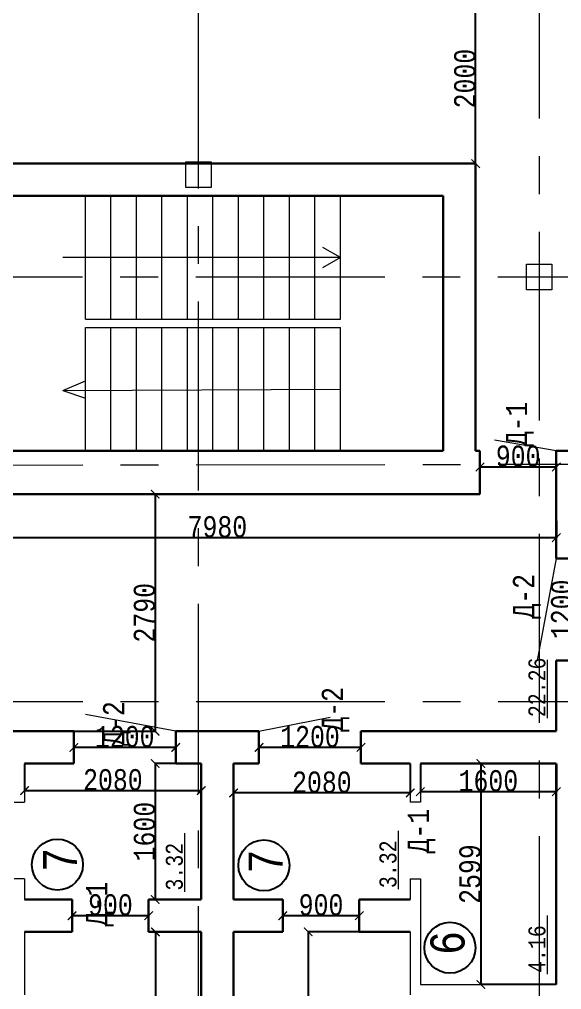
# Model space of a CAD drawing. Header units: millimetres. Extents: x -689206 to 4969298, y -1019800 to 703299.
# Drawn here: x -400600 to -394218, y -450244 to -438827 of the extents above; entities that cross this region are included whole.
import ezdxf

# ---------------------------------------------------------------- set-up
doc = ezdxf.new("R2010")
doc.units = ezdxf.units.MM
doc.linetypes.add('осеваяX2', pattern=[101.6, 63.5, -12.7, 12.7, -12.7])
doc.layers.add('РАЗМЕРЫ', color=7, linetype='Continuous', lineweight=9)
doc.layers.add('стены', color=7, linetype='Continuous', lineweight=20)
doc.layers.add('четотам', color=7, linetype='Continuous')
doc.styles.add('Аннотативный', font='isocteur.ttf', dxfattribs={"width": 0.7, "height": 250})
doc.dimstyles.new('Аннотативный', dxfattribs={"dimscale": 0, "dimtxt": 250, "dimasz": 100, "dimexe": 1.25, "dimexo": 0.625, "dimtad": 1, "dimdec": 0, "dimtxsty": 'Аннотативный', "dimblk": 'ARCHTICK', "dimcen": 2.5, "dimadec": 0, "dimazin": 0, "dimtfac": 1, "dimtdec": 0, "dimtmove": 0, "dimatfit": 3, "dimfxl": 1, "dimarcsym": 0})

# ---------------------------------------------------------------- blocks, each defined once
blk = doc.blocks.new('_ArchTick')
at = {"color": 0, "linetype": 'ByBlock', "const_width": 0.15}
blk.add_lwpolyline([(-0.5, -0.5), (0.5, 0.5)], dxfattribs=at)
blk = doc.blocks.new('*D3839')
at = {"layer": 'Defpoints', "color": 0, "lineweight": 30, "transparency": 16777216}
for p in [(-398460, -449564), (-399000, -453104), (-398460, -453104)]:
    blk.add_point(p, dxfattribs=at)
at = {"layer": 'стены', "color": 0, "lineweight": -2, "transparency": 16777216}
for p, q in [((-398461, -449564), (-399002, -449564)), ((-399000, -449564), (-399000, -453104)), ((-398461, -453104), (-399002, -453104))]:
    blk.add_line(p, q, dxfattribs=at)
at = {"layer": 'стены', "color": 0, "lineweight": -2, "transparency": 16777216, "xscale": 100, "yscale": 100, "zscale": 100}
for p, rotation in [((-399000, -449564), 90), ((-399000, -453104), 270)]:
    blk.add_blockref('_ArchTick', p, dxfattribs=dict(at, rotation=rotation))
at = {"layer": 'стены', "color": 0, "lineweight": 5, "transparency": 16777216, "insert": (-399126, -451334), "char_height": 250, "attachment_point": 5, "rotation": 90, "style": 'Аннотативный'}
blk.add_mtext('3540', dxfattribs=at)
blk = doc.blocks.new('*D3840')
at = {"layer": 'Defpoints', "color": 0, "lineweight": 30, "transparency": 16777216}
for p in [(-400540, -447584), (-398460, -447584), (-398460, -447902)]:
    blk.add_point(p, dxfattribs=at)
at = {"layer": 'стены', "color": 0, "lineweight": -2, "transparency": 16777216}
for p, q in [((-400540, -447585), (-400540, -447903)), ((-398460, -447585), (-398460, -447903)), ((-400540, -447902), (-398460, -447902))]:
    blk.add_line(p, q, dxfattribs=at)
at = {"layer": 'стены', "color": 0, "lineweight": -2, "transparency": 16777216, "xscale": 100, "yscale": 100, "zscale": 100, "rotation": 180}
blk.add_blockref('_ArchTick', (-400540, -447902), dxfattribs=at)
at = {"layer": 'стены', "color": 0, "lineweight": -2, "transparency": 16777216, "xscale": 100, "yscale": 100, "zscale": 100}
blk.add_blockref('_ArchTick', (-398460, -447902), dxfattribs=at)
at = {"layer": 'стены', "color": 0, "lineweight": 5, "transparency": 16777216, "insert": (-399500, -447776), "char_height": 250, "attachment_point": 5, "style": 'Аннотативный'}
blk.add_mtext('2080', dxfattribs=at)
blk = doc.blocks.new('*D3844')
at = {"layer": 'Defpoints', "color": 0, "lineweight": 30, "transparency": 16777216}
for p in [(-396000, -449564), (-397202, -453104), (-396000, -453104)]:
    blk.add_point(p, dxfattribs=at)
at = {"layer": 'стены', "color": 0, "lineweight": -2, "transparency": 16777216}
for p, q in [((-396001, -449564), (-397203, -449564)), ((-397202, -449564), (-397202, -453104)), ((-396001, -453104), (-397203, -453104))]:
    blk.add_line(p, q, dxfattribs=at)
at = {"layer": 'стены', "color": 0, "lineweight": -2, "transparency": 16777216, "xscale": 100, "yscale": 100, "zscale": 100}
for p, rotation in [((-397202, -449564), 90), ((-397202, -453104), 270)]:
    blk.add_blockref('_ArchTick', p, dxfattribs=dict(at, rotation=rotation))
at = {"layer": 'стены', "color": 0, "lineweight": 5, "transparency": 16777216, "insert": (-397328, -451334), "char_height": 250, "attachment_point": 5, "rotation": 90, "style": 'Аннотативный'}
blk.add_mtext('3540', dxfattribs=at)
blk = doc.blocks.new('*D3846')
at = {"layer": 'Defpoints', "color": 0, "lineweight": 30, "transparency": 16777216}
for p in [(-398080, -447584), (-396000, -447584), (-398080, -447930)]:
    blk.add_point(p, dxfattribs=at)
at = {"layer": 'стены', "color": 0, "lineweight": -2, "transparency": 16777216}
for p, q in [((-398080, -447585), (-398080, -447931)), ((-396000, -447585), (-396000, -447931)), ((-396000, -447930), (-398080, -447930))]:
    blk.add_line(p, q, dxfattribs=at)
at = {"layer": 'стены', "color": 0, "lineweight": -2, "transparency": 16777216, "xscale": 100, "yscale": 100, "zscale": 100, "rotation": 180}
blk.add_blockref('_ArchTick', (-398080, -447930), dxfattribs=at)
at = {"layer": 'стены', "color": 0, "lineweight": -2, "transparency": 16777216, "xscale": 100, "yscale": 100, "zscale": 100}
blk.add_blockref('_ArchTick', (-396000, -447930), dxfattribs=at)
at = {"layer": 'стены', "color": 0, "lineweight": 5, "transparency": 16777216, "insert": (-397040, -447804), "char_height": 250, "attachment_point": 5, "style": 'Аннотативный'}
blk.add_mtext('2080', dxfattribs=at)
blk = doc.blocks.new('*D3847')
at = {"layer": 'Defpoints', "color": 0, "lineweight": 30, "transparency": 16777216}
for p in [(-394280, -447584), (-395169, -450183), (-394280, -450183)]:
    blk.add_point(p, dxfattribs=at)
at = {"layer": 'стены', "color": 0, "lineweight": -2, "transparency": 16777216}
for p, q in [((-394281, -447584), (-395170, -447584)), ((-395169, -447584), (-395169, -450183)), ((-394281, -450183), (-395170, -450183))]:
    blk.add_line(p, q, dxfattribs=at)
at = {"layer": 'стены', "color": 0, "lineweight": -2, "transparency": 16777216, "xscale": 100, "yscale": 100, "zscale": 100}
for p, rotation in [((-395169, -447584), 90), ((-395169, -450183), 270)]:
    blk.add_blockref('_ArchTick', p, dxfattribs=dict(at, rotation=rotation))
at = {"layer": 'стены', "color": 0, "lineweight": 5, "transparency": 16777216, "insert": (-395295, -448884), "char_height": 250, "attachment_point": 5, "rotation": 90, "style": 'Аннотативный'}
blk.add_mtext('2599', dxfattribs=at)
blk = doc.blocks.new('*D3848')
at = {"layer": 'Defpoints', "color": 0, "lineweight": 30, "transparency": 16777216}
for p in [(-395880, -447584), (-394280, -447584), (-394280, -447914)]:
    blk.add_point(p, dxfattribs=at)
at = {"layer": 'стены', "color": 0, "lineweight": -2, "transparency": 16777216}
for p, q in [((-395880, -447585), (-395880, -447915)), ((-394280, -447585), (-394280, -447915)), ((-395880, -447914), (-394280, -447914))]:
    blk.add_line(p, q, dxfattribs=at)
at = {"layer": 'стены', "color": 0, "lineweight": -2, "transparency": 16777216, "xscale": 100, "yscale": 100, "zscale": 100, "rotation": 180}
blk.add_blockref('_ArchTick', (-395880, -447914), dxfattribs=at)
at = {"layer": 'стены', "color": 0, "lineweight": -2, "transparency": 16777216, "xscale": 100, "yscale": 100, "zscale": 100}
blk.add_blockref('_ArchTick', (-394280, -447914), dxfattribs=at)
at = {"layer": 'стены', "color": 0, "lineweight": 5, "transparency": 16777216, "insert": (-395080, -447788), "char_height": 250, "attachment_point": 5, "style": 'Аннотативный'}
blk.add_mtext('1600', dxfattribs=at)
blk = doc.blocks.new('*D3829')
at = {"layer": 'Defpoints', "color": 0, "lineweight": 30, "transparency": 16777216}
for p in [(-397780, -447394), (-397780, -447394), (-396580, -447394)]:
    blk.add_point(p, dxfattribs=at)
at = {"layer": 'стены', "color": 0, "lineweight": -2, "transparency": 16777216}
for p, q in [((-397780, -447393), (-397780, -447393)), ((-396580, -447394), (-397780, -447394)), ((-396580, -447393), (-396580, -447393))]:
    blk.add_line(p, q, dxfattribs=at)
at = {"layer": 'стены', "color": 0, "lineweight": -2, "transparency": 16777216, "xscale": 100, "yscale": 100, "zscale": 100, "rotation": 180}
blk.add_blockref('_ArchTick', (-397780, -447394), dxfattribs=at)
at = {"layer": 'стены', "color": 0, "lineweight": -2, "transparency": 16777216, "xscale": 100, "yscale": 100, "zscale": 100}
blk.add_blockref('_ArchTick', (-396580, -447394), dxfattribs=at)
at = {"layer": 'стены', "color": 0, "lineweight": 5, "transparency": 16777216, "insert": (-397180, -447268), "char_height": 250, "attachment_point": 5, "style": 'Аннотативный'}
blk.add_mtext('1200', dxfattribs=at)
blk = doc.blocks.new('*D3830')
at = {"layer": 'Defpoints', "color": 0, "lineweight": 30, "transparency": 16777216}
for p in [(-399960, -447394), (-399960, -447394), (-398761, -447394)]:
    blk.add_point(p, dxfattribs=at)
at = {"layer": 'стены', "color": 0, "lineweight": -2, "transparency": 16777216}
for p, q in [((-399960, -447393), (-399960, -447393)), ((-398761, -447394), (-399960, -447394)), ((-398761, -447393), (-398761, -447393))]:
    blk.add_line(p, q, dxfattribs=at)
at = {"layer": 'стены', "color": 0, "lineweight": -2, "transparency": 16777216, "xscale": 100, "yscale": 100, "zscale": 100, "rotation": 180}
blk.add_blockref('_ArchTick', (-399960, -447394), dxfattribs=at)
at = {"layer": 'стены', "color": 0, "lineweight": -2, "transparency": 16777216, "xscale": 100, "yscale": 100, "zscale": 100}
blk.add_blockref('_ArchTick', (-398761, -447394), dxfattribs=at)
at = {"layer": 'стены', "color": 0, "lineweight": 5, "transparency": 16777216, "insert": (-399361, -447268), "char_height": 250, "attachment_point": 5, "style": 'Аннотативный'}
blk.add_mtext('1200', dxfattribs=at)
blk = doc.blocks.new('*D3831')
at = {"layer": 'Defpoints', "color": 0, "lineweight": 30, "transparency": 16777216}
for p in [(-398460, -447584), (-399002, -449184), (-398460, -449184)]:
    blk.add_point(p, dxfattribs=at)
at = {"layer": 'стены', "color": 0, "lineweight": -2, "transparency": 16777216}
for p, q in [((-398461, -447584), (-399003, -447584)), ((-399002, -447584), (-399002, -449184)), ((-398461, -449184), (-399003, -449184))]:
    blk.add_line(p, q, dxfattribs=at)
at = {"layer": 'стены', "color": 0, "lineweight": -2, "transparency": 16777216, "xscale": 100, "yscale": 100, "zscale": 100}
for p, rotation in [((-399002, -447584), 90), ((-399002, -449184), 270)]:
    blk.add_blockref('_ArchTick', p, dxfattribs=dict(at, rotation=rotation))
at = {"layer": 'стены', "color": 0, "lineweight": 5, "transparency": 16777216, "insert": (-399127, -448384), "char_height": 250, "attachment_point": 5, "rotation": 90, "style": 'Аннотативный'}
blk.add_mtext('1600', dxfattribs=at)
blk = doc.blocks.new('*D3937')
at = {"layer": 'Defpoints', "color": 0, "linetype": 'ByBlock', "lineweight": 30, "transparency": 16777216}
for p in [(-394090, -445169), (-394090, -446369), (-394090, -446369)]:
    blk.add_point(p, dxfattribs=at)
at = {"layer": 'РАЗМЕРЫ', "color": 0, "linetype": 'ByBlock', "lineweight": -2, "transparency": 16777216}
for p, q in [((-394091, -445169), (-394092, -445169)), ((-394090, -445169), (-394090, -446369)), ((-394091, -446369), (-394092, -446369))]:
    blk.add_line(p, q, dxfattribs=at)
at = {"layer": 'РАЗМЕРЫ', "color": 0, "linetype": 'ByBlock', "lineweight": -2, "transparency": 16777216, "xscale": 100, "yscale": 100, "zscale": 100}
for p, rotation in [((-394090, -445169), 90), ((-394090, -446369), 270)]:
    blk.add_blockref('_ArchTick', p, dxfattribs=dict(at, rotation=rotation))
at = {"layer": 'РАЗМЕРЫ', "color": 0, "linetype": 'ByBlock', "lineweight": 5, "transparency": 16777216, "insert": (-394216, -445769), "char_height": 250, "attachment_point": 5, "rotation": 90, "style": 'Аннотативный'}
blk.add_mtext('1200', dxfattribs=at)
blk = doc.blocks.new('*D3939')
at = {"layer": 'Defpoints', "color": 0, "linetype": 'ByBlock', "lineweight": 30, "transparency": 16777216}
for p in [(-395180, -444094), (-395180, -444094), (-394280, -444094)]:
    blk.add_point(p, dxfattribs=at)
at = {"layer": 'РАЗМЕРЫ', "color": 0, "linetype": 'ByBlock', "lineweight": -2, "transparency": 16777216}
for p, q in [((-395180, -444093), (-395180, -444093)), ((-394280, -444094), (-395180, -444094)), ((-394280, -444093), (-394280, -444093))]:
    blk.add_line(p, q, dxfattribs=at)
at = {"layer": 'РАЗМЕРЫ', "color": 0, "linetype": 'ByBlock', "lineweight": -2, "transparency": 16777216, "xscale": 100, "yscale": 100, "zscale": 100, "rotation": 180}
blk.add_blockref('_ArchTick', (-395180, -444094), dxfattribs=at)
at = {"layer": 'РАЗМЕРЫ', "color": 0, "linetype": 'ByBlock', "lineweight": -2, "transparency": 16777216, "xscale": 100, "yscale": 100, "zscale": 100}
blk.add_blockref('_ArchTick', (-394280, -444094), dxfattribs=at)
at = {"layer": 'РАЗМЕРЫ', "color": 0, "linetype": 'ByBlock', "lineweight": 5, "transparency": 16777216, "insert": (-394730, -443968), "char_height": 250, "attachment_point": 5, "style": 'Аннотативный'}
blk.add_mtext('900', dxfattribs=at)
blk = doc.blocks.new('*D3943')
at = {"layer": 'Defpoints', "color": 0, "linetype": 'ByBlock', "lineweight": 30, "transparency": 16777216}
for p in [(-402260, -444726), (-394280, -444726), (-394280, -444925)]:
    blk.add_point(p, dxfattribs=at)
at = {"layer": 'РАЗМЕРЫ', "color": 0, "linetype": 'ByBlock', "lineweight": -2, "transparency": 16777216}
for p, q in [((-402260, -444727), (-402260, -444926)), ((-394280, -444727), (-394280, -444926)), ((-402260, -444925), (-394280, -444925))]:
    blk.add_line(p, q, dxfattribs=at)
at = {"layer": 'РАЗМЕРЫ', "color": 0, "linetype": 'ByBlock', "lineweight": -2, "transparency": 16777216, "xscale": 100, "yscale": 100, "zscale": 100, "rotation": 180}
blk.add_blockref('_ArchTick', (-402260, -444925), dxfattribs=at)
at = {"layer": 'РАЗМЕРЫ', "color": 0, "linetype": 'ByBlock', "lineweight": -2, "transparency": 16777216, "xscale": 100, "yscale": 100, "zscale": 100}
blk.add_blockref('_ArchTick', (-394280, -444925), dxfattribs=at)
at = {"layer": 'РАЗМЕРЫ', "color": 0, "linetype": 'ByBlock', "lineweight": 5, "transparency": 16777216, "insert": (-398270, -444799), "char_height": 250, "attachment_point": 5, "style": 'Аннотативный'}
blk.add_mtext('7980', dxfattribs=at)
blk = doc.blocks.new('*D3988')
at = {"layer": 'Defpoints', "color": 0, "linetype": 'ByBlock', "lineweight": 30, "transparency": 16777216}
for p in [(-397500, -449374), (-397500, -449374), (-396600, -449374)]:
    blk.add_point(p, dxfattribs=at)
at = {"layer": 'РАЗМЕРЫ', "color": 0, "linetype": 'ByBlock', "lineweight": -2, "transparency": 16777216}
for p, q in [((-397500, -449373), (-397500, -449373)), ((-396600, -449374), (-397500, -449374)), ((-396600, -449373), (-396600, -449373))]:
    blk.add_line(p, q, dxfattribs=at)
at = {"layer": 'РАЗМЕРЫ', "color": 0, "linetype": 'ByBlock', "lineweight": -2, "transparency": 16777216, "xscale": 100, "yscale": 100, "zscale": 100, "rotation": 180}
blk.add_blockref('_ArchTick', (-397500, -449374), dxfattribs=at)
at = {"layer": 'РАЗМЕРЫ', "color": 0, "linetype": 'ByBlock', "lineweight": -2, "transparency": 16777216, "xscale": 100, "yscale": 100, "zscale": 100}
blk.add_blockref('_ArchTick', (-396600, -449374), dxfattribs=at)
at = {"layer": 'РАЗМЕРЫ', "color": 0, "linetype": 'ByBlock', "lineweight": 20, "transparency": 16777216, "insert": (-397050, -449248), "char_height": 250, "attachment_point": 5, "style": 'Аннотативный'}
blk.add_mtext('900', dxfattribs=at)
blk = doc.blocks.new('*D3989')
at = {"layer": 'Defpoints', "color": 0, "linetype": 'ByBlock', "lineweight": 30, "transparency": 16777216}
for p in [(-399979, -449374), (-399979, -449374), (-399079, -449374)]:
    blk.add_point(p, dxfattribs=at)
at = {"layer": 'РАЗМЕРЫ', "color": 0, "linetype": 'ByBlock', "lineweight": -2, "transparency": 16777216}
for p, q in [((-399979, -449373), (-399979, -449373)), ((-399079, -449374), (-399979, -449374)), ((-399079, -449373), (-399079, -449373))]:
    blk.add_line(p, q, dxfattribs=at)
at = {"layer": 'РАЗМЕРЫ', "color": 0, "linetype": 'ByBlock', "lineweight": -2, "transparency": 16777216, "xscale": 100, "yscale": 100, "zscale": 100, "rotation": 180}
blk.add_blockref('_ArchTick', (-399979, -449374), dxfattribs=at)
at = {"layer": 'РАЗМЕРЫ', "color": 0, "linetype": 'ByBlock', "lineweight": -2, "transparency": 16777216, "xscale": 100, "yscale": 100, "zscale": 100}
blk.add_blockref('_ArchTick', (-399079, -449374), dxfattribs=at)
at = {"layer": 'РАЗМЕРЫ', "color": 0, "linetype": 'ByBlock', "lineweight": 20, "transparency": 16777216, "insert": (-399529, -449248), "char_height": 250, "attachment_point": 5, "style": 'Аннотативный'}
blk.add_mtext('900', dxfattribs=at)
blk = doc.blocks.new('*D3998')
at = {"layer": 'Defpoints', "color": 0, "linetype": 'ByBlock', "lineweight": 30, "transparency": 16777216}
for p in [(-395230, -438523), (-395230, -438523), (-395230, -440523)]:
    blk.add_point(p, dxfattribs=at)
at = {"layer": 'РАЗМЕРЫ', "color": 0, "linetype": 'ByBlock', "lineweight": -2, "transparency": 16777216}
for p, q in [((-395231, -438523), (-395232, -438523)), ((-395230, -440523), (-395230, -438523)), ((-395231, -440523), (-395232, -440523))]:
    blk.add_line(p, q, dxfattribs=at)
at = {"layer": 'РАЗМЕРЫ', "color": 0, "linetype": 'ByBlock', "lineweight": -2, "transparency": 16777216, "xscale": 100, "yscale": 100, "zscale": 100}
for p, rotation in [((-395230, -438523), 90), ((-395230, -440523), 270)]:
    blk.add_blockref('_ArchTick', p, dxfattribs=dict(at, rotation=rotation))
at = {"layer": 'РАЗМЕРЫ', "color": 0, "linetype": 'ByBlock', "lineweight": 5, "transparency": 16777216, "insert": (-395356, -439523), "char_height": 250, "attachment_point": 5, "rotation": 90, "style": 'Аннотативный'}
blk.add_mtext('2000', dxfattribs=at)
blk = doc.blocks.new('*D4008')
at = {"layer": 'Defpoints', "color": 0, "linetype": 'ByBlock', "lineweight": 30, "ltscale": 35, "transparency": 16777216}
for p in [(-401360, -444414), (-401360, -447204), (-399002, -447204)]:
    blk.add_point(p, dxfattribs=at)
at = {"layer": 'РАЗМЕРЫ', "color": 0, "linetype": 'ByBlock', "lineweight": -2, "ltscale": 35, "transparency": 16777216}
for p, q in [((-401359, -444414), (-399000, -444414)), ((-399002, -444414), (-399002, -447204)), ((-401359, -447204), (-399000, -447204))]:
    blk.add_line(p, q, dxfattribs=at)
at = {"layer": 'РАЗМЕРЫ', "color": 0, "linetype": 'ByBlock', "lineweight": -2, "ltscale": 35, "transparency": 16777216, "xscale": 100, "yscale": 100, "zscale": 100}
for p, rotation in [((-399002, -444414), 90), ((-399002, -447204), 270)]:
    blk.add_blockref('_ArchTick', p, dxfattribs=dict(at, rotation=rotation))
at = {"layer": 'РАЗМЕРЫ', "color": 0, "linetype": 'ByBlock', "lineweight": 5, "ltscale": 35, "transparency": 16777216, "insert": (-399127, -445809), "char_height": 250, "attachment_point": 5, "rotation": 90, "style": 'Аннотативный'}
blk.add_mtext('2790', dxfattribs=at)

msp = doc.modelspace()

# ---------------------------------------------------------------- linework, layer by layer
at = {"layer": 'РАЗМЕРЫ', "linetype": 'осеваяX2', "lineweight": 5, "ltscale": 35}
for p, q in [((-394482.4, -398653.9), (-394482.4, -465706.6)), ((-419859.4, -441857.8), (-370018.1, -441857.8)), ((-419855.8, -444101.8), (-370018.1, -444021.8))]:
    msp.add_line(p, q, dxfattribs=at)
at = {"layer": 'РАЗМЕРЫ', "linetype": 'ByBlock', "lineweight": 30}
for p, q in [((-395230.4, -440523), (-401310.4, -440523)), ((-395230.4, -440903), (-395230.4, -440523)), ((-400979.9, -440903), (-395610.4, -440903)), ((-395230.4, -443903), (-395230.4, -440903)), ((-395610.4, -443903.9), (-400979.9, -443903.9)), ((-395180.4, -443903.9), (-395230.4, -443903.9)), ((-395180.4, -443903.9), (-395180.4, -444283.9)), ((-393645.4, -443903.9), (-394280.4, -443903.9)), ((-394280.4, -444283.9), (-394280.4, -443903.9)), ((-394280.4, -445168.9), (-393900.4, -445168.9)), ((-393900.4, -446368.9), (-394280.4, -446368.9)), ((-399979.4, -449563.9), (-399979.4, -449183.9)), ((-399079.4, -449563.9), (-399079.4, -449183.9)), ((-397500.4, -449183.9), (-397500.4, -449563.9)), ((-396600.4, -449183.9), (-396600.4, -449563.9))]:
    msp.add_line(p, q, dxfattribs=at)
at = {"layer": 'РАЗМЕРЫ', "linetype": 'ByBlock', "lineweight": 13}
for p, q in [((-399822.4, -442353), (-399822.4, -440903)), ((-399522.4, -442353), (-399522.4, -440903)), ((-399222.4, -442353), (-399222.4, -440903)), ((-398922.4, -442353), (-398922.4, -440903)), ((-398622.4, -442353), (-398622.4, -440903)), ((-398322.4, -442353), (-398322.4, -440903)), ((-398022.4, -442353), (-398022.4, -440903)), ((-397722.4, -442353), (-397722.4, -440903)), ((-397422.4, -442353), (-397422.4, -440903)), ((-397122.4, -442353), (-397122.4, -440903)), ((-396822.4, -442353), (-396822.4, -440903)), ((-396822.4, -441628), (-397028.3, -441509.2)), ((-396822.4, -441628), (-400091.1, -441628)), ((-396822.4, -441628), (-397032, -441749)), ((-399822.4, -442353), (-396822.4, -442353)), ((-399822.4, -443903), (-399822.4, -442453)), ((-399822.4, -442453), (-396822.4, -442453)), ((-399522.4, -443903), (-399522.4, -442453)), ((-399222.4, -443903), (-399222.4, -442453)), ((-398922.4, -443903), (-398922.4, -442453)), ((-398622.4, -443903), (-398622.4, -442453)), ((-398322.4, -443903), (-398322.4, -442453)), ((-398022.4, -443903), (-398022.4, -442453)), ((-397722.4, -443903), (-397722.4, -442453)), ((-397422.4, -443903), (-397422.4, -442453)), ((-397122.4, -443903), (-397122.4, -442453)), ((-396822.4, -443903), (-396822.4, -442453)), ((-400091.1, -443193.5), (-399822.4, -443079)), ((-400091.1, -443193.5), (-396822.4, -443178)), ((-400091.1, -443193.5), (-399822.4, -443282))]:
    msp.add_line(p, q, dxfattribs=at)
at = {"layer": 'РАЗМЕРЫ', "linetype": 'ByBlock', "lineweight": 20}
for p, q in [((-395610.4, -440903), (-396960.4, -440903)), ((-395610.4, -443903), (-395610.4, -440903)), ((-394280.4, -443903.9), (-395008.5, -443777.7)), ((-399960.4, -443903), (-396960.4, -443903)), ((-396960.4, -443903), (-395610.4, -443903))]:
    msp.add_line(p, q, dxfattribs=at)
at = {"layer": 'РАЗМЕРЫ', "linetype": 'ByBlock', "lineweight": 30, "ltscale": 35}
for p, q in [((-395180.4, -443903.9), (-395180.4, -444413.9)), ((-395180.4, -444413.9), (-401359.9, -444413.9))]:
    msp.add_line(p, q, dxfattribs=at)
at = {"layer": 'РАЗМЕРЫ', "linetype": 'ByBlock', "lineweight": 9}
msp.add_line((-394280.4, -445168.9), (-394506.9, -446369.1), dxfattribs=at)
at = {"layer": 'РАЗМЕРЫ'}
for p, q in [((-394384.5, -447051.4), (-394384.5, -446362.1)), ((-398652.6, -449092), (-398652.6, -448402.7)), ((-396137.6, -449063.2), (-396137.6, -448373.9)), ((-394384.5, -450061.6), (-394384.5, -449372.3))]:
    msp.add_line(p, q, dxfattribs=at)
at = {"layer": 'стены', "linetype": 'осеваяX2', "lineweight": 5, "ltscale": 35}
for p, q in [((-398490.4, -465706.6), (-398490.4, -398653.9)), ((-419855.8, -446853.9), (-370018.1, -446853.9))]:
    msp.add_line(p, q, dxfattribs=at)
at = {"layer": 'стены', "lineweight": 30}
for p, q in [((-395610.4, -440903), (-395610.4, -443903)), ((-393900.4, -443903.9), (-394280.4, -443903.9)), ((-394280.4, -444283.9), (-394280.4, -445168.9)), ((-394280.4, -446368.9), (-394280.4, -447203.9)), ((-399960.4, -447203.9), (-402260.4, -447203.9)), ((-399960.4, -447203.9), (-399960.4, -447583.9)), ((-398760.6, -447583.9), (-398760.6, -447203.9)), ((-398760.6, -447203.9), (-397780.4, -447203.9)), ((-397780.2, -447203.9), (-398760.4, -447203.9)), ((-397780.2, -447583.9), (-397780.2, -447203.9)), ((-396580.4, -447203.9), (-394280.4, -447203.9)), ((-396580.4, -447203.9), (-396580.4, -447583.9)), ((-400080.4, -447583.9), (-400540.4, -447583.9)), ((-400540.4, -447583.9), (-399960.4, -447583.9)), ((-400080.4, -447583.9), (-399960.4, -447583.9)), ((-400080.4, -447583.9), (-399960.4, -447583.9)), ((-398460.4, -447583.9), (-398760.6, -447583.9)), ((-398760.4, -447583.9), (-398460.4, -447583.9)), ((-398760.4, -447583.9), (-398540.4, -447583.9)), ((-398460.4, -449183.9), (-398460.4, -447583.9)), ((-398080.4, -447583.9), (-397780.2, -447583.9)), ((-398080.4, -447583.9), (-398080.4, -449183.9)), ((-396000.4, -447583.9), (-396580.4, -447583.9)), ((-395880.4, -447583.9), (-394280.4, -447583.9)), ((-394280.4, -447583.9), (-395880.4, -447583.9)), ((-394280.4, -447583.9), (-394280.4, -450183.2)), ((-399979.4, -449183.9), (-400540.4, -449183.9)), ((-398460.4, -449183.9), (-399079.4, -449183.9)), ((-398080.4, -449183.9), (-397500.4, -449183.9)), ((-396600.4, -449183.9), (-396000.4, -449183.9)), ((-400540.4, -449563.9), (-399979.4, -449563.9)), ((-399979.4, -449563.9), (-400260.4, -449563.9)), ((-399079.4, -449563.9), (-398460.4, -449563.9)), ((-398460.4, -449563.9), (-399079.4, -449563.9)), ((-398460.4, -449563.9), (-398460.4, -453103.9)), ((-398460.4, -453103.9), (-398460.4, -449563.9)), ((-398080.4, -453103.9), (-398080.4, -449563.9)), ((-397500.4, -449563.9), (-398080.4, -449563.9)), ((-398080.4, -449563.9), (-398080.4, -453103.9)), ((-398080.4, -449563.9), (-397500.4, -449563.9)), ((-396000.4, -449563.9), (-396600.4, -449563.9)), ((-396600.4, -449563.9), (-396280.4, -449563.9))]:
    msp.add_line(p, q, dxfattribs=at)
at = {"layer": 'стены', "lineweight": 9}
for p, q in [((-398760.4, -447203.9), (-399821.7, -447004.4)), ((-397780.4, -447203.9), (-396942.7, -447037.5))]:
    msp.add_line(p, q, dxfattribs=at)
at = {"layer": 'стены'}
for p, q in [((-400540.4, -447583.9), (-400540.4, -448039.3)), ((-398460.4, -447583.9), (-398460.4, -449183.9)), ((-398080.4, -449183.9), (-398080.4, -447583.9)), ((-397780.4, -447583.9), (-398080.4, -447583.9)), ((-396460.4, -447583.9), (-396580.4, -447583.9)), ((-396460.4, -447583.9), (-396580.4, -447583.9)), ((-396460.4, -447583.9), (-396000.4, -447583.9)), ((-396000.4, -447583.9), (-396000.4, -448039.3)), ((-395880.4, -447583.9), (-395880.4, -448039.3)), ((-395880.4, -447583.9), (-395880.4, -448039.3)), ((-400660.4, -448039.3), (-400540.4, -448039.3)), ((-395880.4, -448039.3), (-396000.4, -448039.3)), ((-400540.4, -448939.3), (-400660.4, -448939.3)), ((-400540.4, -448939.3), (-400540.4, -449183.9)), ((-396000.4, -448939.3), (-396000.4, -449183.9)), ((-396000.4, -448939.3), (-395880.4, -448939.3)), ((-395880.4, -448939.3), (-395880.4, -449313.3)), ((-395880.4, -448939.3), (-395880.4, -450183.9)), ((-400540.4, -449563.9), (-400540.4, -450183.9)), ((-396000.4, -449563.9), (-396000.4, -450183.9)), ((-400540.4, -450183.9), (-400540.4, -450303.9)), ((-396000.4, -450183.9), (-396000.4, -450303.9)), ((-395880.4, -450183.9), (-394660.4, -450183.9)), ((-394280.4, -450183.2), (-394660.4, -450183.2))]:
    msp.add_line(p, q, dxfattribs=at)
msp.add_lwpolyline([(-398642.4, -440803.9), (-398642.4, -440503.9), (-398342.4, -440503.9), (-398342.4, -440803.9)], close=True, dxfattribs=at)
at = {"layer": 'стены', "lineweight": 20}
msp.add_lwpolyline([(-394632.4, -442007.8), (-394632.4, -441707.8), (-394332.4, -441707.8), (-394332.4, -442007.8)], close=True, dxfattribs=at)
at = {"layer": 'четотам'}
for centre in [(-400152.4, -448771.9), (-397722.4, -448781.9), (-395532.4, -449751.9)]:
    msp.add_circle(centre, 300, dxfattribs=at)

# ---------------------------------------------------------------- texts
at = {"layer": 'РАЗМЕРЫ', "lineweight": 20, "ltscale": 150, "attachment_point": 1, "rotation": 90, "style": 'Аннотативный'}
for s, insert, char_height, width in [('Д-1', (-394874.1, -443850.8), 250, 922.913), ('Д-2', (-394790.6, -445878.8), 250, 922.913), ('Д-2', (-397040.6, -447208.8), 250, 922.913), ('Д-2', (-399615, -447375.5), 250, 922.913), ('Д-1', (-396029.9, -448641.9), 250, 922.913), ('7', (-400322.1, -448857.7), 401.1, 1460), ('7', (-397903.7, -448878), 401.1, 1460), ('Д-1', (-399816.9, -449499.5), 250, 922.913), ('6', (-395761.8, -449835.7), 401.1, 1460)]:
    msp.add_mtext(s, dxfattribs=dict(at, insert=insert, char_height=char_height, width=width))
at = {"layer": 'РАЗМЕРЫ', "char_height": 200, "width": 656.117, "attachment_point": 1, "rotation": 90, "style": 'Аннотативный'}
for s, insert in [('22.26', (-394608.5, -447037.2)), ('3.32', (-398876.7, -449077.8)), ('3.32', (-396361.7, -449049.1)), ('4.16', (-394608.5, -450047.4))]:
    msp.add_mtext(s, dxfattribs=dict(at, insert=insert))

# ---------------------------------------------------------------- dimensions: what is measured, and where the dimension line sits
at = {"layer": 'РАЗМЕРЫ', "linetype": 'ByBlock', "lineweight": 5}
for base, p1, p2, angle, picture, middle in [((-395230.4, -438523.1), (-395230.4, -440523), (-395230.4, -438523.1), 90, '*D3998', (-395356, -439523.1)), ((-394280.4, -444925.1), (-402260.4, -444726.4), (-394280.4, -444726.4), 180, '*D3943', (-398270.4, -444799.4))]:
    dim = msp.add_linear_dim(base=base, p1=p1, p2=p2, angle=angle, dimstyle='Аннотативный', dxfattribs=at)
    dim.commit()
    dim.dimension.update_dxf_attribs({"geometry": picture, "text_midpoint": middle})
for p1, p2, picture, middle in [((-394280.4, -444093.9), (-395180.4, -444093.9), '*D3939', (-394730.4, -443968.3)), ((-394090.4, -445168.9), (-394090.4, -446368.9), '*D3937', (-394216, -445768.9))]:
    dim = msp.add_aligned_dim(p1=p1, p2=p2, distance=0, dimstyle='Аннотативный', dxfattribs=at)
    dim.commit()
    dim.dimension.update_dxf_attribs({"geometry": picture, "text_midpoint": middle})
at = {"layer": 'РАЗМЕРЫ', "linetype": 'ByBlock', "lineweight": 5, "ltscale": 35}
dim = msp.add_aligned_dim(p1=(-401359.9, -444413.9), p2=(-401359.9, -447203.9), distance=2358.3, dimstyle='Аннотативный', dxfattribs=at)
dim.commit()
dim.dimension.update_dxf_attribs({"geometry": '*D4008', "text_midpoint": (-399127.3, -445808.9)})
at = {"layer": 'РАЗМЕРЫ', "linetype": 'ByBlock', "lineweight": 20}
for base, p1, p2, picture, middle in [((-399979.4, -449373.9), (-399079.4, -449373.9), (-399979.4, -449373.9), '*D3989', (-399529.4, -449248.3)), ((-397500.4, -449373.9), (-396600.4, -449373.9), (-397500.4, -449373.9), '*D3988', (-397050.4, -449248.3))]:
    dim = msp.add_linear_dim(base=base, p1=p1, p2=p2, angle=180, dimstyle='Аннотативный', dxfattribs=at)
    dim.commit()
    dim.dimension.update_dxf_attribs({"geometry": picture, "text_midpoint": middle})
at = {"layer": 'стены', "lineweight": 5}
for p1, p2, distance, picture, middle in [((-398760.6, -447393.9), (-399960.4, -447393.9), 0, '*D3830', (-399360.5, -447268.3)), ((-396580.4, -447393.9), (-397780.2, -447393.9), 0, '*D3829', (-397180.3, -447268.3)), ((-398460.4, -447583.9), (-398460.4, -449183.9), -541.2, '*D3831', (-399127.3, -448383.9)), ((-394280.4, -447583.9), (-394280.4, -450183.2), -888.7, '*D3847', (-395294.7, -448883.6)), ((-400540.4, -447583.9), (-398460.4, -447583.9), -318.1, '*D3840', (-399500.4, -447776.4)), ((-396000.4, -447583.9), (-398080.4, -447583.9), 345.7, '*D3846', (-397040.4, -447803.9)), ((-395880.4, -447583.9), (-394280.4, -447583.9), -329.8, '*D3848', (-395080.4, -447788.1)), ((-396000.4, -449563.9), (-396000.4, -453103.9), -1201.8, '*D3844', (-397327.9, -451333.9))]:
    dim = msp.add_aligned_dim(p1=p1, p2=p2, distance=distance, dimstyle='Аннотативный', dxfattribs=at)
    dim.commit()
    dim.dimension.update_dxf_attribs({"geometry": picture, "text_midpoint": middle})
dim = msp.add_linear_dim(base=(-399000.4, -453103.9), p1=(-398460.4, -449563.9), p2=(-398460.4, -453103.9), angle=270, dimstyle='Аннотативный', dxfattribs=at)
dim.commit()
dim.dimension.update_dxf_attribs({"geometry": '*D3839', "text_midpoint": (-399000.4, -451333.9), "dimtype": 161})

doc.saveas('drawing.dxf')
